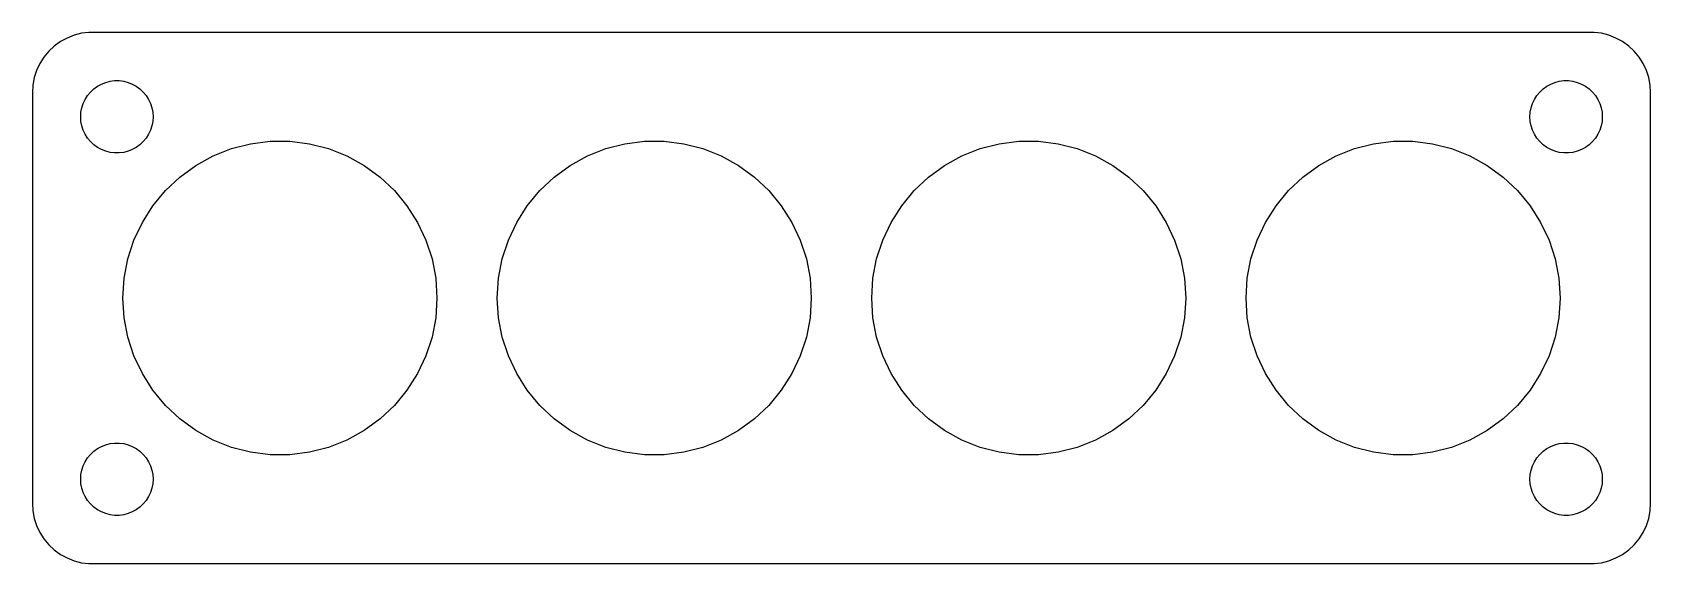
# Model space of a CAD drawing. Header units: metres. Extents: x -67 to 67, y -22 to 22.
import ezdxf

# ---------------------------------------------------------------- set-up
doc = ezdxf.new("R2010")
doc.units = ezdxf.units.M

msp = doc.modelspace()

# ---------------------------------------------------------------- linework, layer by layer
for p, q in [((-64.1289, 21.5241), (-64.6791, 21.2216)), ((-63.5451, 21.7553), (-64.1289, 21.5241)), ((-62.9369, 21.9114), (-63.5451, 21.7553)), ((-62.3139, 21.9901), (-62.9369, 21.9114)), ((62.3139, 21.9901), (-62.3139, 21.9901)), ((62.9369, 21.9114), (62.3139, 21.9901)), ((63.5451, 21.7553), (62.9369, 21.9114)), ((64.1289, 21.5241), (63.5451, 21.7553)), ((64.6791, 21.2216), (64.1289, 21.5241)), ((-65.6448, 20.4227), (-66.0451, 19.9389)), ((-65.1871, 20.8526), (-65.6448, 20.4227)), ((-64.6791, 21.2216), (-65.1871, 20.8526)), ((65.1871, 20.8526), (64.6791, 21.2216)), ((65.6448, 20.4227), (65.1871, 20.8526)), ((66.0451, 19.9389), (65.6448, 20.4227)), ((-66.6489, 18.8406), (-66.8429, 18.2434)), ((-66.3815, 19.4088), (-66.6489, 18.8406)), ((-66.0451, 19.9389), (-66.3815, 19.4088)), ((66.3815, 19.4088), (66.0451, 19.9389)), ((66.6489, 18.8406), (66.3815, 19.4088)), ((66.8429, 18.2434), (66.6489, 18.8406)), ((-66.9606, 17.6267), (-67, 17)), ((-66.8429, 18.2434), (-66.9606, 17.6267)), ((-61.9123, 17.3115), (-61.6075, 17.533)), ((-61.6075, 17.533), (-61.2773, 17.7145)), ((-61.2773, 17.7145), (-60.927, 17.8532)), ((-60.927, 17.8532), (-60.5621, 17.9469)), ((-60.5621, 17.9469), (-60.1884, 17.9941)), ((-60.1884, 17.9941), (-59.8116, 17.9941)), ((-59.8116, 17.9941), (-59.4379, 17.9469)), ((-59.4379, 17.9469), (-59.0729, 17.8532)), ((-59.0729, 17.8532), (-58.7227, 17.7145)), ((-58.7227, 17.7145), (-58.3925, 17.533)), ((-58.3925, 17.533), (-58.0877, 17.3115)), ((58.0877, 17.3115), (58.3925, 17.533)), ((58.3925, 17.533), (58.7227, 17.7145)), ((58.7227, 17.7145), (59.0729, 17.8532)), ((59.0729, 17.8532), (59.4379, 17.9469)), ((59.4379, 17.9469), (59.8116, 17.9941)), ((59.8116, 17.9941), (60.1884, 17.9941)), ((60.1884, 17.9941), (60.5621, 17.9469)), ((60.5621, 17.9469), (60.927, 17.8532)), ((60.927, 17.8532), (61.2773, 17.7145)), ((61.2773, 17.7145), (61.6075, 17.533)), ((61.6075, 17.533), (61.9123, 17.3115)), ((66.9606, 17.6267), (66.8429, 18.2434)), ((67, 17), (66.9606, 17.6267)), ((-67, 17), (-67, -17)), ((-62.9057, 15.7461), (-62.7893, 16.1044)), ((-62.7893, 16.1044), (-62.6289, 16.4453)), ((-62.6289, 16.4453), (-62.427, 16.7634)), ((-62.427, 16.7634), (-62.1869, 17.0536)), ((-62.1869, 17.0536), (-61.9123, 17.3115)), ((-58.0877, 17.3115), (-57.8131, 17.0536)), ((-57.8131, 17.0536), (-57.5729, 16.7634)), ((-57.5729, 16.7634), (-57.3711, 16.4453)), ((-57.3711, 16.4453), (-57.2107, 16.1044)), ((-57.2107, 16.1044), (-57.0942, 15.7461)), ((57.0942, 15.7461), (57.2107, 16.1044)), ((57.2107, 16.1044), (57.3711, 16.4453)), ((57.3711, 16.4453), (57.5729, 16.7634)), ((57.5729, 16.7634), (57.8131, 17.0536)), ((57.8131, 17.0536), (58.0877, 17.3115)), ((61.9123, 17.3115), (62.1869, 17.0536)), ((62.1869, 17.0536), (62.427, 16.7634)), ((62.427, 16.7634), (62.6289, 16.4453)), ((62.6289, 16.4453), (62.7893, 16.1044)), ((62.7893, 16.1044), (62.9057, 15.7461)), ((67, -17), (67, 17)), ((-63, 15), (-62.9763, 15.376)), ((-62.9763, 14.624), (-63, 15)), ((-62.9763, 15.376), (-62.9057, 15.7461)), ((-57.0942, 15.7461), (-57.0237, 15.376)), ((-57.0237, 15.376), (-57, 15)), ((-57, 15), (-57.0237, 14.624)), ((57, 15), (57.0237, 15.376)), ((57.0237, 14.624), (57, 15)), ((57.0237, 15.376), (57.0942, 15.7461)), ((62.9057, 15.7461), (62.9763, 15.376)), ((62.9763, 15.376), (63, 15)), ((63, 15), (62.9763, 14.624)), ((-62.9057, 14.2539), (-62.9763, 14.624)), ((-62.7893, 13.8956), (-62.9057, 14.2539)), ((-62.6289, 13.5547), (-62.7893, 13.8956)), ((-62.427, 13.2366), (-62.6289, 13.5547)), ((-57.3711, 13.5547), (-57.5729, 13.2366)), ((-57.2107, 13.8956), (-57.3711, 13.5547)), ((-57.0942, 14.2539), (-57.2107, 13.8956)), ((-57.0237, 14.624), (-57.0942, 14.2539)), ((57.0942, 14.2539), (57.0237, 14.624)), ((57.2107, 13.8956), (57.0942, 14.2539)), ((57.3711, 13.5547), (57.2107, 13.8956)), ((57.5729, 13.2366), (57.3711, 13.5547)), ((62.6289, 13.5547), (62.427, 13.2366)), ((62.7893, 13.8956), (62.6289, 13.5547)), ((62.9057, 14.2539), (62.7893, 13.8956)), ((62.9763, 14.624), (62.9057, 14.2539)), ((-62.1869, 12.9464), (-62.427, 13.2366)), ((-61.9123, 12.6884), (-62.1869, 12.9464)), ((-61.6075, 12.467), (-61.9123, 12.6884)), ((-61.2773, 12.2855), (-61.6075, 12.467)), ((-60.927, 12.1468), (-61.2773, 12.2855)), ((-60.5621, 12.0531), (-60.927, 12.1468)), ((-59.0729, 12.1468), (-59.4379, 12.0531)), ((-58.7227, 12.2855), (-59.0729, 12.1468)), ((-58.3925, 12.467), (-58.7227, 12.2855)), ((-58.0877, 12.6884), (-58.3925, 12.467)), ((-57.8131, 12.9464), (-58.0877, 12.6884)), ((-57.5729, 13.2366), (-57.8131, 12.9464)), ((-52.0351, 11.7627), (-50.5172, 12.3637)), ((-50.5172, 12.3637), (-48.936, 12.7697)), ((-48.936, 12.7697), (-47.3163, 12.9743)), ((-47.3163, 12.9743), (-45.6837, 12.9743)), ((-45.6837, 12.9743), (-44.064, 12.7697)), ((-44.064, 12.7697), (-42.4828, 12.3637)), ((-42.4828, 12.3637), (-40.9649, 11.7627)), ((-21.0351, 11.7627), (-19.5172, 12.3637)), ((-19.5172, 12.3637), (-17.9359, 12.7697)), ((-17.9359, 12.7697), (-16.3163, 12.9743)), ((-16.3163, 12.9743), (-14.6837, 12.9743)), ((-14.6837, 12.9743), (-13.064, 12.7697)), ((-13.064, 12.7697), (-11.4828, 12.3637)), ((-11.4828, 12.3637), (-9.96486, 11.7627)), ((9.96486, 11.7627), (11.4828, 12.3637)), ((11.4828, 12.3637), (13.064, 12.7697)), ((13.064, 12.7697), (14.6837, 12.9743)), ((14.6837, 12.9743), (16.3163, 12.9743)), ((16.3163, 12.9743), (17.9359, 12.7697)), ((17.9359, 12.7697), (19.5172, 12.3637)), ((19.5172, 12.3637), (21.0351, 11.7627)), ((40.9649, 11.7627), (42.4828, 12.3637)), ((42.4828, 12.3637), (44.064, 12.7697)), ((44.064, 12.7697), (45.6837, 12.9743)), ((45.6837, 12.9743), (47.3163, 12.9743)), ((47.3163, 12.9743), (48.936, 12.7697)), ((48.936, 12.7697), (50.5172, 12.3637)), ((50.5172, 12.3637), (52.0351, 11.7627)), ((57.8131, 12.9464), (57.5729, 13.2366)), ((58.0877, 12.6884), (57.8131, 12.9464)), ((58.3925, 12.467), (58.0877, 12.6884)), ((58.7227, 12.2855), (58.3925, 12.467)), ((59.0729, 12.1468), (58.7227, 12.2855)), ((59.4379, 12.0531), (59.0729, 12.1468)), ((60.927, 12.1468), (60.5621, 12.0531)), ((61.2773, 12.2855), (60.927, 12.1468)), ((61.6075, 12.467), (61.2773, 12.2855)), ((61.9123, 12.6884), (61.6075, 12.467)), ((62.1869, 12.9464), (61.9123, 12.6884)), ((62.427, 13.2366), (62.1869, 12.9464)), ((-60.1884, 12.0059), (-60.5621, 12.0531)), ((-59.8116, 12.0059), (-60.1884, 12.0059)), ((-59.4379, 12.0531), (-59.8116, 12.0059)), ((-54.7865, 10.0167), (-53.4657, 10.9763)), ((-53.4657, 10.9763), (-52.0351, 11.7627)), ((-40.9649, 11.7627), (-39.5342, 10.9763)), ((-39.5342, 10.9763), (-38.2135, 10.0167)), ((-23.7865, 10.0167), (-22.4657, 10.9763)), ((-22.4657, 10.9763), (-21.0351, 11.7627)), ((-9.96486, 11.7627), (-8.53424, 10.9763)), ((-8.53424, 10.9763), (-7.21349, 10.0167)), ((7.21349, 10.0167), (8.53424, 10.9763)), ((8.53424, 10.9763), (9.96486, 11.7627)), ((21.0351, 11.7627), (22.4657, 10.9763)), ((22.4657, 10.9763), (23.7865, 10.0167)), ((38.2135, 10.0167), (39.5342, 10.9763)), ((39.5342, 10.9763), (40.9649, 11.7627)), ((52.0351, 11.7627), (53.4657, 10.9763)), ((53.4657, 10.9763), (54.7865, 10.0167)), ((59.8116, 12.0059), (59.4379, 12.0531)), ((60.1884, 12.0059), (59.8116, 12.0059)), ((60.5621, 12.0531), (60.1884, 12.0059)), ((-55.9766, 8.89911), (-54.7865, 10.0167)), ((-38.2135, 10.0167), (-37.0234, 8.89911)), ((-24.9766, 8.89911), (-23.7865, 10.0167)), ((-7.21349, 10.0167), (-6.02341, 8.89911)), ((6.02341, 8.89911), (7.21349, 10.0167)), ((23.7865, 10.0167), (24.9766, 8.89911)), ((37.0234, 8.89911), (38.2135, 10.0167)), ((54.7865, 10.0167), (55.9766, 8.89911)), ((-57.0172, 7.6412), (-55.9766, 8.89911)), ((-37.0234, 8.89911), (-35.9828, 7.6412)), ((-26.0172, 7.6412), (-24.9766, 8.89911)), ((-6.02341, 8.89911), (-4.98277, 7.6412)), ((4.98277, 7.6412), (6.02341, 8.89911)), ((24.9766, 8.89911), (26.0172, 7.6412)), ((35.9828, 7.6412), (37.0234, 8.89911)), ((55.9766, 8.89911), (57.0172, 7.6412)), ((-57.892, 6.26279), (-57.0172, 7.6412)), ((-35.9828, 7.6412), (-35.108, 6.26279)), ((-26.892, 6.26279), (-26.0172, 7.6412)), ((-4.98277, 7.6412), (-4.108, 6.26279)), ((4.108, 6.26279), (4.98277, 7.6412)), ((26.0172, 7.6412), (26.892, 6.26279)), ((35.108, 6.26279), (35.9828, 7.6412)), ((57.0172, 7.6412), (57.892, 6.26279)), ((-58.5871, 4.78561), (-57.892, 6.26279)), ((-35.108, 6.26279), (-34.4129, 4.78561)), ((-27.5871, 4.78561), (-26.892, 6.26279)), ((-4.108, 6.26279), (-3.4129, 4.78561)), ((3.4129, 4.78561), (4.108, 6.26279)), ((26.892, 6.26279), (27.5871, 4.78561)), ((34.4129, 4.78561), (35.108, 6.26279)), ((57.892, 6.26279), (58.5871, 4.78561)), ((-59.0916, 3.23296), (-58.5871, 4.78561)), ((-34.4129, 4.78561), (-33.9084, 3.23296)), ((-28.0916, 3.23296), (-27.5871, 4.78561)), ((-3.4129, 4.78561), (-2.90842, 3.23296)), ((2.90842, 3.23296), (3.4129, 4.78561)), ((27.5871, 4.78561), (28.0916, 3.23296)), ((33.9084, 3.23296), (34.4129, 4.78561)), ((58.5871, 4.78561), (59.0916, 3.23296)), ((-59.3975, 1.62932), (-59.0916, 3.23296)), ((-33.9084, 3.23296), (-33.6025, 1.62932)), ((-28.3975, 1.62932), (-28.0916, 3.23296)), ((-2.90842, 3.23296), (-2.60251, 1.62932)), ((2.60251, 1.62932), (2.90842, 3.23296)), ((28.0916, 3.23296), (28.3975, 1.62932)), ((33.6025, 1.62932), (33.9084, 3.23296)), ((59.0916, 3.23296), (59.3975, 1.62932)), ((-59.5, 0), (-59.3975, 1.62932)), ((-33.6025, 1.62932), (-33.5, 0)), ((-28.5, 0), (-28.3975, 1.62932)), ((-2.60251, 1.62932), (-2.5, 0)), ((2.5, 0), (2.60251, 1.62932)), ((28.3975, 1.62932), (28.5, 0)), ((33.5, 0), (33.6025, 1.62932)), ((59.3975, 1.62932), (59.5, 0)), ((-59.3975, -1.62932), (-59.5, 0)), ((-33.5, 0), (-33.6025, -1.62932)), ((-28.3975, -1.62932), (-28.5, 0)), ((-2.5, 0), (-2.60251, -1.62932)), ((2.60251, -1.62932), (2.5, 0)), ((28.5, 0), (28.3975, -1.62932)), ((33.6025, -1.62932), (33.5, 0)), ((59.5, 0), (59.3975, -1.62932)), ((-59.0916, -3.23296), (-59.3975, -1.62932)), ((-33.6025, -1.62932), (-33.9084, -3.23296)), ((-28.0916, -3.23296), (-28.3975, -1.62932)), ((-2.60251, -1.62932), (-2.90842, -3.23296)), ((2.90842, -3.23296), (2.60251, -1.62932)), ((28.3975, -1.62932), (28.0916, -3.23296)), ((33.9084, -3.23296), (33.6025, -1.62932)), ((59.3975, -1.62932), (59.0916, -3.23296)), ((-58.5871, -4.78561), (-59.0916, -3.23296)), ((-33.9084, -3.23296), (-34.4129, -4.78561)), ((-27.5871, -4.78561), (-28.0916, -3.23296)), ((-2.90842, -3.23296), (-3.4129, -4.78561)), ((3.4129, -4.78561), (2.90842, -3.23296)), ((28.0916, -3.23296), (27.5871, -4.78561)), ((34.4129, -4.78561), (33.9084, -3.23296)), ((59.0916, -3.23296), (58.5871, -4.78561)), ((-57.892, -6.26279), (-58.5871, -4.78561)), ((-34.4129, -4.78561), (-35.108, -6.26279)), ((-26.892, -6.26279), (-27.5871, -4.78561)), ((-3.4129, -4.78561), (-4.108, -6.26279)), ((4.108, -6.26279), (3.4129, -4.78561)), ((27.5871, -4.78561), (26.892, -6.26279)), ((35.108, -6.26279), (34.4129, -4.78561)), ((58.5871, -4.78561), (57.892, -6.26279)), ((-57.0172, -7.6412), (-57.892, -6.26279)), ((-35.108, -6.26279), (-35.9828, -7.6412)), ((-26.0172, -7.6412), (-26.892, -6.26279)), ((-4.108, -6.26279), (-4.98277, -7.6412)), ((4.98277, -7.6412), (4.108, -6.26279)), ((26.892, -6.26279), (26.0172, -7.6412)), ((35.9828, -7.6412), (35.108, -6.26279)), ((57.892, -6.26279), (57.0172, -7.6412)), ((-55.9766, -8.89911), (-57.0172, -7.6412)), ((-35.9828, -7.6412), (-37.0234, -8.89911)), ((-24.9766, -8.89911), (-26.0172, -7.6412)), ((-4.98277, -7.6412), (-6.02341, -8.89911)), ((6.02341, -8.89911), (4.98277, -7.6412)), ((26.0172, -7.6412), (24.9766, -8.89911)), ((37.0234, -8.89911), (35.9828, -7.6412)), ((57.0172, -7.6412), (55.9766, -8.89911)), ((-54.7865, -10.0167), (-55.9766, -8.89911)), ((-37.0234, -8.89911), (-38.2135, -10.0167)), ((-23.7865, -10.0167), (-24.9766, -8.89911)), ((-6.02341, -8.89911), (-7.21349, -10.0167)), ((7.21349, -10.0167), (6.02341, -8.89911)), ((24.9766, -8.89911), (23.7865, -10.0167)), ((38.2135, -10.0167), (37.0234, -8.89911)), ((55.9766, -8.89911), (54.7865, -10.0167)), ((-53.4657, -10.9763), (-54.7865, -10.0167)), ((-38.2135, -10.0167), (-39.5342, -10.9763)), ((-22.4657, -10.9763), (-23.7865, -10.0167)), ((-7.21349, -10.0167), (-8.53424, -10.9763)), ((8.53424, -10.9763), (7.21349, -10.0167)), ((23.7865, -10.0167), (22.4657, -10.9763)), ((39.5342, -10.9763), (38.2135, -10.0167)), ((54.7865, -10.0167), (53.4657, -10.9763)), ((-60.927, -12.1468), (-60.5621, -12.0531)), ((-60.5621, -12.0531), (-60.1884, -12.0059)), ((-60.1884, -12.0059), (-59.8116, -12.0059)), ((-59.8116, -12.0059), (-59.4379, -12.0531)), ((-59.4379, -12.0531), (-59.0729, -12.1468)), ((-52.0351, -11.7627), (-53.4657, -10.9763)), ((-50.5172, -12.3637), (-52.0351, -11.7627)), ((-40.9649, -11.7627), (-42.4828, -12.3637)), ((-39.5342, -10.9763), (-40.9649, -11.7627)), ((-21.0351, -11.7627), (-22.4657, -10.9763)), ((-19.5172, -12.3637), (-21.0351, -11.7627)), ((-9.96486, -11.7627), (-11.4828, -12.3637)), ((-8.53424, -10.9763), (-9.96486, -11.7627)), ((9.96486, -11.7627), (8.53424, -10.9763)), ((11.4828, -12.3637), (9.96486, -11.7627)), ((21.0351, -11.7627), (19.5172, -12.3637)), ((22.4657, -10.9763), (21.0351, -11.7627)), ((40.9649, -11.7627), (39.5342, -10.9763)), ((42.4828, -12.3637), (40.9649, -11.7627)), ((52.0351, -11.7627), (50.5172, -12.3637)), ((53.4657, -10.9763), (52.0351, -11.7627)), ((59.0729, -12.1468), (59.4379, -12.0531)), ((59.4379, -12.0531), (59.8116, -12.0059)), ((59.8116, -12.0059), (60.1884, -12.0059)), ((60.1884, -12.0059), (60.5621, -12.0531)), ((60.5621, -12.0531), (60.927, -12.1468)), ((-62.6289, -13.5547), (-62.427, -13.2366)), ((-62.427, -13.2366), (-62.1869, -12.9464)), ((-62.1869, -12.9464), (-61.9123, -12.6884)), ((-61.9123, -12.6884), (-61.6075, -12.467)), ((-61.6075, -12.467), (-61.2773, -12.2855)), ((-61.2773, -12.2855), (-60.927, -12.1468)), ((-59.0729, -12.1468), (-58.7227, -12.2855)), ((-58.7227, -12.2855), (-58.3925, -12.467)), ((-58.3925, -12.467), (-58.0877, -12.6884)), ((-58.0877, -12.6884), (-57.8131, -12.9464)), ((-57.8131, -12.9464), (-57.5729, -13.2366)), ((-57.5729, -13.2366), (-57.3711, -13.5547)), ((-48.936, -12.7697), (-50.5172, -12.3637)), ((-47.3163, -12.9743), (-48.936, -12.7697)), ((-45.6837, -12.9743), (-47.3163, -12.9743)), ((-44.064, -12.7697), (-45.6837, -12.9743)), ((-42.4828, -12.3637), (-44.064, -12.7697)), ((-17.9359, -12.7697), (-19.5172, -12.3637)), ((-16.3163, -12.9743), (-17.9359, -12.7697)), ((-14.6837, -12.9743), (-16.3163, -12.9743)), ((-13.064, -12.7697), (-14.6837, -12.9743)), ((-11.4828, -12.3637), (-13.064, -12.7697)), ((13.064, -12.7697), (11.4828, -12.3637)), ((14.6837, -12.9743), (13.064, -12.7697)), ((16.3163, -12.9743), (14.6837, -12.9743)), ((17.9359, -12.7697), (16.3163, -12.9743)), ((19.5172, -12.3637), (17.9359, -12.7697)), ((44.064, -12.7697), (42.4828, -12.3637)), ((45.6837, -12.9743), (44.064, -12.7697)), ((47.3163, -12.9743), (45.6837, -12.9743)), ((48.936, -12.7697), (47.3163, -12.9743)), ((50.5172, -12.3637), (48.936, -12.7697)), ((57.3711, -13.5547), (57.5729, -13.2366)), ((57.5729, -13.2366), (57.8131, -12.9464)), ((57.8131, -12.9464), (58.0877, -12.6884)), ((58.0877, -12.6884), (58.3925, -12.467)), ((58.3925, -12.467), (58.7227, -12.2855)), ((58.7227, -12.2855), (59.0729, -12.1468)), ((60.927, -12.1468), (61.2773, -12.2855)), ((61.2773, -12.2855), (61.6075, -12.467)), ((61.6075, -12.467), (61.9123, -12.6884)), ((61.9123, -12.6884), (62.1869, -12.9464)), ((62.1869, -12.9464), (62.427, -13.2366)), ((62.427, -13.2366), (62.6289, -13.5547)), ((-63, -15), (-62.9763, -14.624)), ((-62.9763, -14.624), (-62.9057, -14.2539)), ((-62.9057, -14.2539), (-62.7893, -13.8956)), ((-62.7893, -13.8956), (-62.6289, -13.5547)), ((-57.3711, -13.5547), (-57.2107, -13.8956)), ((-57.2107, -13.8956), (-57.0942, -14.2539)), ((-57.0942, -14.2539), (-57.0237, -14.624)), ((-57.0237, -14.624), (-57, -15)), ((57, -15), (57.0237, -14.624)), ((57.0237, -14.624), (57.0942, -14.2539)), ((57.0942, -14.2539), (57.2107, -13.8956)), ((57.2107, -13.8956), (57.3711, -13.5547)), ((62.6289, -13.5547), (62.7893, -13.8956)), ((62.7893, -13.8956), (62.9057, -14.2539)), ((62.9057, -14.2539), (62.9763, -14.624)), ((62.9763, -14.624), (63, -15)), ((-62.9763, -15.376), (-63, -15)), ((-62.9057, -15.7461), (-62.9763, -15.376)), ((-62.7893, -16.1044), (-62.9057, -15.7461)), ((-57.0942, -15.7461), (-57.2107, -16.1044)), ((-57.0237, -15.376), (-57.0942, -15.7461)), ((-57, -15), (-57.0237, -15.376)), ((57.0237, -15.376), (57, -15)), ((57.0942, -15.7461), (57.0237, -15.376)), ((57.2107, -16.1044), (57.0942, -15.7461)), ((62.9057, -15.7461), (62.7893, -16.1044)), ((62.9763, -15.376), (62.9057, -15.7461)), ((63, -15), (62.9763, -15.376)), ((-67, -17), (-66.9606, -17.6267)), ((-62.6289, -16.4453), (-62.7893, -16.1044)), ((-62.427, -16.7634), (-62.6289, -16.4453)), ((-62.1869, -17.0536), (-62.427, -16.7634)), ((-61.9123, -17.3115), (-62.1869, -17.0536)), ((-61.6075, -17.533), (-61.9123, -17.3115)), ((-58.0877, -17.3115), (-58.3925, -17.533)), ((-57.8131, -17.0536), (-58.0877, -17.3115)), ((-57.5729, -16.7634), (-57.8131, -17.0536)), ((-57.3711, -16.4453), (-57.5729, -16.7634)), ((-57.2107, -16.1044), (-57.3711, -16.4453)), ((57.3711, -16.4453), (57.2107, -16.1044)), ((57.5729, -16.7634), (57.3711, -16.4453)), ((57.8131, -17.0536), (57.5729, -16.7634)), ((58.0877, -17.3115), (57.8131, -17.0536)), ((58.3925, -17.533), (58.0877, -17.3115)), ((61.9123, -17.3115), (61.6075, -17.533)), ((62.1869, -17.0536), (61.9123, -17.3115)), ((62.427, -16.7634), (62.1869, -17.0536)), ((62.6289, -16.4453), (62.427, -16.7634)), ((62.7893, -16.1044), (62.6289, -16.4453)), ((66.9606, -17.6267), (67, -17)), ((-66.9606, -17.6267), (-66.8429, -18.2434)), ((-66.8429, -18.2434), (-66.6489, -18.8406)), ((-61.2773, -17.7145), (-61.6075, -17.533)), ((-60.927, -17.8532), (-61.2773, -17.7145)), ((-60.5621, -17.9469), (-60.927, -17.8532)), ((-60.1884, -17.9941), (-60.5621, -17.9469)), ((-59.8116, -17.9941), (-60.1884, -17.9941)), ((-59.4379, -17.9469), (-59.8116, -17.9941)), ((-59.0729, -17.8532), (-59.4379, -17.9469)), ((-58.7227, -17.7145), (-59.0729, -17.8532)), ((-58.3925, -17.533), (-58.7227, -17.7145)), ((58.7227, -17.7145), (58.3925, -17.533)), ((59.0729, -17.8532), (58.7227, -17.7145)), ((59.4379, -17.9469), (59.0729, -17.8532)), ((59.8116, -17.9941), (59.4379, -17.9469)), ((60.1884, -17.9941), (59.8116, -17.9941)), ((60.5621, -17.9469), (60.1884, -17.9941)), ((60.927, -17.8532), (60.5621, -17.9469)), ((61.2773, -17.7145), (60.927, -17.8532)), ((61.6075, -17.533), (61.2773, -17.7145)), ((66.6489, -18.8406), (66.8429, -18.2434)), ((66.8429, -18.2434), (66.9606, -17.6267)), ((-66.6489, -18.8406), (-66.3815, -19.4088)), ((-66.3815, -19.4088), (-66.0451, -19.9389)), ((-66.0451, -19.9389), (-65.6448, -20.4227)), ((65.6448, -20.4227), (66.0451, -19.9389)), ((66.0451, -19.9389), (66.3815, -19.4088)), ((66.3815, -19.4088), (66.6489, -18.8406)), ((-65.6448, -20.4227), (-65.1871, -20.8526)), ((-65.1871, -20.8526), (-64.6791, -21.2216)), ((-64.6791, -21.2216), (-64.1289, -21.5241)), ((64.1289, -21.5241), (64.6791, -21.2216)), ((64.6791, -21.2216), (65.1871, -20.8526)), ((65.1871, -20.8526), (65.6448, -20.4227)), ((-64.1289, -21.5241), (-63.5451, -21.7553)), ((-63.5451, -21.7553), (-62.9369, -21.9114)), ((-62.9369, -21.9114), (-62.3139, -21.9901)), ((-62.3139, -21.9901), (62.3139, -21.9901)), ((62.3139, -21.9901), (62.9369, -21.9114)), ((62.9369, -21.9114), (63.5451, -21.7553)), ((63.5451, -21.7553), (64.1289, -21.5241))]:
    msp.add_line(p, q)

doc.saveas('drawing.dxf')
